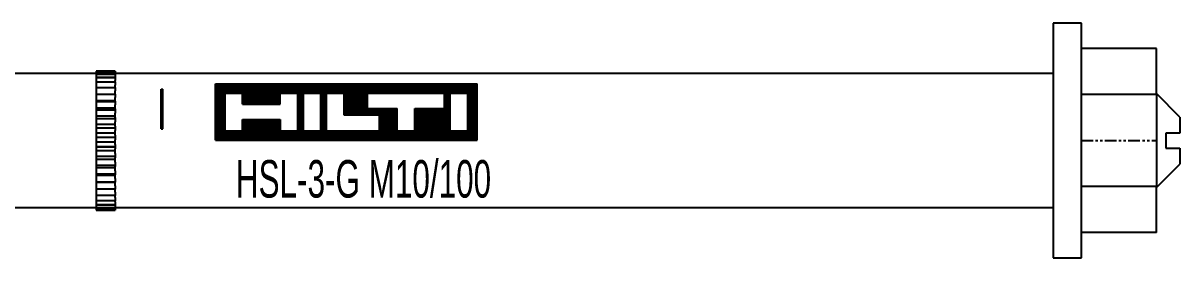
# Model space of a CAD drawing. Header units: millimetres. Extents: x 296 to 4896, y 152 to 3333.
# Drawn here: x 2852.6 to 2975.9, y 1539.6 to 1564.6 of the extents above; entities that cross this region are included whole.
import ezdxf
from ezdxf.enums import TextEntityAlignment as Align

# ---------------------------------------------------------------- set-up
doc = ezdxf.new("R2010")
doc.units = ezdxf.units.MM
doc.linetypes.add('DASHED', pattern=[0.25, 0.15625, -0.09375])
doc.linetypes.add('PHANTOM', pattern=[2.5, 1.25, -0.25, 0.25, -0.25, 0.25, -0.25])
for name, color, linetype in [('1', 1, 'DASHED'), ('10', 1, 'Continuous'), ('150', 7, 'Continuous'), ('3', 4, 'Continuous')]:
    doc.layers.add(name, color=color, linetype=linetype)
doc.styles.get("Standard").update_dxf_attribs({"font": 'arial.ttf'})

# ---------------------------------------------------------------- blocks, each defined once
blk = doc.blocks.new('HSL-3-G M10-100')
at = {"layer": '1', "color": 3, "linetype": 'Continuous'}
for p, q in [((0, 12.5), (-3, 12.5)), ((-3, 12.5), (-3, -12.5)), ((0, 6.25), (0, 12.5)), ((-105, 7.4), (-103, 7.4)), ((-105, 7.15), (-121, 7.15)), ((-103, 7.4), (-105, 7.4)), ((-105, 7.4), (-105, 7.31)), ((-105, 7.31), (-103, 7.31)), ((-105, 7.3), (-105, 7.08)), ((-103, 7.3), (-105, 7.3)), ((-105, 7.08), (-103, 7.08)), ((-103, 7.07), (-105, 7.07)), ((-105, 7.07), (-105, 6.76)), ((-105, 6.73), (-103, 6.73)), ((-103, 6.71), (-105, 6.71)), ((-105, 6.71), (-105, 6.39)), ((-105, 6.39), (-105, 6.24)), ((-105, 6.24), (-103, 6.24)), ((-103, 6.22), (-105, 6.22)), ((-105, 6.22), (-105, 5.89)), ((-103, 7.4), (-103, 7.31)), ((-103, 7.3), (-103, 7.08)), ((-3, 7.15), (-103, 7.15)), ((-103, 7.07), (-103, 6.76)), ((-103, 6.71), (-103, 6.39)), ((-103, 6.24), (-103, 6.39)), ((-103, 6.22), (-103, 5.89)), ((0, -12.5), (0, 6.25)), ((-105, 5.89), (-105, 5.65)), ((-105, 5.65), (-103, 5.65)), ((-103, 5.62), (-105, 5.62)), ((-105, 5.62), (-105, 5.28)), ((-105, 5.28), (-105, 4.94)), ((-105, 4.94), (-103, 4.94)), ((-103, 5.65), (-103, 5.89)), ((-103, 5.62), (-103, 5.28)), ((-103, 4.94), (-103, 5.28)), ((-98.1, 1.24), (-98.1, 5.48)), ((-98.1, 5.48), (-97.9, 5.48)), ((-97.9, 1.24), (-97.9, 5.48)), ((10.5, 2.5), (8, 5)), ((-105, 4.91), (-105, 4.58)), ((-103, 4.91), (-105, 4.91)), ((-105, 4.58), (-105, 4.19)), ((-103, 4.23), (-105, 4.23)), ((-105, 4.19), (-105, 4.15)), ((-105, 4.15), (-103, 4.15)), ((-103, 4.11), (-105, 4.11)), ((-105, 4.11), (-105, 3.79)), ((-105, 3.79), (-105, 3.36)), ((-103, 4.91), (-103, 4.58)), ((-103, 4.19), (-103, 4.58)), ((-103, 4.19), (-103, 4.15)), ((-103, 4.11), (-103, 3.79)), ((-103, 3.36), (-103, 3.79)), ((-103, 3.45), (-105, 3.45)), ((-105, 3.36), (-105, 3.27)), ((-105, 3.27), (-103, 3.27)), ((-105, 3.24), (-105, 2.92)), ((-103, 3.24), (-105, 3.24)), ((-105, 2.92), (-105, 2.47)), ((-103, 2.6), (-105, 2.6)), ((-105, 2.47), (-105, 2.34)), ((-103, 3.36), (-103, 3.27)), ((-103, 3.24), (-103, 2.92)), ((-103, 2.47), (-103, 2.92)), ((-103, 2.47), (-103, 2.34)), ((10.5, 2.5), (10.5, 0.8)), ((-105, 2.34), (-103, 2.34)), ((-103, 2.3), (-105, 2.3)), ((-105, 2.3), (-105, 2.01)), ((-105, 2.01), (-105, 1.53)), ((-103, 1.71), (-105, 1.71)), ((-105, 1.53), (-105, 1.36)), ((-105, 1.36), (-103, 1.36)), ((-103, 1.32), (-105, 1.32)), ((-105, 1.32), (-105, 1.06)), ((-103, 2.3), (-103, 2.01)), ((-103, 1.53), (-103, 2.01)), ((-103, 1.53), (-103, 1.36)), ((-103, 1.32), (-103, 1.06)), ((-98.1, 1.24), (-97.9, 1.24)), ((-105, 1.06), (-105, 0.57)), ((-103, 0.78), (-105, 0.78)), ((-105, 0.57), (-105, 0.36)), ((-105, 0.36), (-103, 0.36)), ((-103, 0.32), (-105, 0.32)), ((-105, 0.32), (-105, 0.08)), ((-105, 0.08), (-105, -0.41)), ((-103, 0.57), (-103, 1.06)), ((-103, 0.57), (-103, 0.36)), ((-103, 0.32), (-103, 0.08)), ((-103, -0.41), (-103, 0.08)), ((10.5, 0.8), (9, 0.8)), ((9, 0.8), (9, -0.8)), ((-103, -0.16), (-105, -0.16)), ((-105, -0.41), (-105, -0.65)), ((-105, -0.65), (-103, -0.65)), ((-103, -0.69), (-105, -0.69)), ((-105, -0.69), (-105, -0.89)), ((-105, -0.89), (-105, -1.38)), ((-103, -1.09), (-105, -1.09)), ((-103, -0.41), (-103, -0.65)), ((-103, -0.69), (-103, -0.89)), ((-103, -1.38), (-103, -0.89)), ((9, -0.8), (10.5, -0.8)), ((10.5, -0.8), (10.5, -2.5)), ((-105, -1.38), (-105, -1.65)), ((-105, -1.65), (-103, -1.65)), ((-105, -1.69), (-105, -1.85)), ((-103, -1.69), (-105, -1.69)), ((-105, -1.85), (-105, -2.32)), ((-103, -2.01), (-105, -2.01)), ((-105, -2.32), (-105, -2.62)), ((-103, -1.38), (-103, -1.65)), ((-103, -1.69), (-103, -1.85)), ((-103, -2.32), (-103, -1.85)), ((-103, -2.32), (-103, -2.62)), ((-105, -2.62), (-103, -2.62)), ((-103, -2.66), (-105, -2.66)), ((-105, -2.66), (-105, -2.77)), ((-105, -2.77), (-105, -3.22)), ((-103, -2.89), (-105, -2.89)), ((-105, -3.22), (-105, -3.53)), ((-105, -3.53), (-103, -3.53)), ((-105, -3.57), (-105, -3.64)), ((-103, -3.57), (-105, -3.57)), ((-105, -3.64), (-105, -4.06)), ((-103, -2.66), (-103, -2.77)), ((-103, -3.22), (-103, -2.77)), ((-103, -3.22), (-103, -3.53)), ((-103, -3.57), (-103, -3.64)), ((-103, -4.06), (-103, -3.64)), ((8, -5), (10.5, -2.5)), ((-103, -3.72), (-105, -3.72)), ((-105, -4.06), (-105, -4.39)), ((-105, -4.39), (-103, -4.39)), ((-105, -4.42), (-105, -4.45)), ((-103, -4.42), (-105, -4.42)), ((-105, -4.45), (-105, -4.82)), ((-103, -4.48), (-105, -4.48)), ((-105, -4.82), (-105, -5.16)), ((-103, -4.06), (-103, -4.39)), ((-103, -4.42), (-103, -4.45)), ((-103, -4.82), (-103, -4.45)), ((-103, -4.82), (-103, -5.16)), ((-105, -5.16), (-103, -5.16)), ((-105, -5.17), (-105, -5.5)), ((-103, -5.19), (-105, -5.19)), ((-105, -5.5), (-105, -5.83)), ((-105, -5.83), (-103, -5.83)), ((-103, -5.86), (-105, -5.86)), ((-105, -5.86), (-105, -6.07)), ((-105, -6.07), (-105, -6.4)), ((-103, -5.5), (-103, -5.17)), ((-103, -5.5), (-103, -5.83)), ((-103, -6.07), (-103, -5.86)), ((-103, -6.07), (-103, -6.4)), ((-121, -7.15), (-105, -7.15)), ((-105, -6.4), (-103, -6.4)), ((-103, -6.42), (-105, -6.42)), ((-105, -6.53), (-105, -6.84)), ((-105, -6.84), (-103, -6.84)), ((-103, -6.86), (-105, -6.86)), ((-105, -6.86), (-105, -7.16)), ((-105, -7.16), (-103, -7.16)), ((-105, -7.17), (-105, -7.35)), ((-103, -7.17), (-105, -7.17)), ((-103, -7.35), (-105, -7.35)), ((-105, -7.35), (-105, -7.4)), ((-105, -7.35), (-103, -7.35)), ((-103, -6.53), (-103, -6.84)), ((-103, -6.86), (-103, -7.16)), ((-103, -7.15), (-3, -7.15)), ((-103, -7.17), (-103, -7.35)), ((-103, -7.35), (-103, -7.4)), ((-105, -7.4), (-103, -7.4)), ((-3, -12.5), (0, -12.5))]:
    blk.add_line(p, q, dxfattribs=at)
for points in [[(-105, 7.4, 0), (-105, 7.4, 0), (-105, 7.4, 0)], [(-103, 7.4, 0), (-103, 7.4, 0), (-103, 7.4, 0)], [(-105, 7.31, 0), (-105, 7.31, 0), (-105, 7.3, 0)], [(-105, 7.08, 0), (-105, 7.08, 0), (-105, 7.07, 0)], [(-105, 6.76, 0), (-105, 6.75, 0), (-105, 6.73, 0)], [(-105, 6.73, 0), (-105, 6.72, 0), (-105, 6.71, 0)], [(-105, 6.24, 0), (-105, 6.23, 0), (-105, 6.22, 0)], [(-103, 7.31, 0), (-103, 7.31, 0), (-103, 7.3, 0)], [(-103, 7.08, 0), (-103, 7.08, 0), (-103, 7.07, 0)], [(-103, 6.73, 0), (-103, 6.75, 0), (-103, 6.76, 0)], [(-103, 6.73, 0), (-103, 6.72, 0), (-103, 6.71, 0)], [(-103, 6.24, 0), (-103, 6.23, 0), (-103, 6.22, 0)], [(-105, 5.65, 0), (-105, 5.63, 0), (-105, 5.62, 0)], [(-105, 4.94, 0), (-105, 4.93, 0), (-105, 4.91, 0)], [(-103, 5.65, 0), (-103, 5.63, 0), (-103, 5.62, 0)], [(-103, 4.94, 0), (-103, 4.93, 0), (-103, 4.91, 0)], [(-98.1, 5.48, 0), (-98.1, 5.47, 0), (-98.1, 5.46, 0), (-98.1, 5.45, 0), (-98.09, 5.45, 0), (-98.09, 5.44, 0), (-98.08, 5.43, 0), (-98.08, 5.43, 0), (-98.07, 5.42, 0), (-98.06, 5.42, 0), (-98.06, 5.41, 0), (-98.05, 5.41, 0), (-98.04, 5.41, 0), (-98.03, 5.4, 0), (-98.02, 5.4, 0), (-98.01, 5.4, 0), (-98, 5.4, 0), (-97.99, 5.4, 0), (-97.98, 5.4, 0), (-97.97, 5.4, 0), (-97.96, 5.41, 0), (-97.95, 5.41, 0), (-97.94, 5.41, 0), (-97.94, 5.42, 0), (-97.93, 5.42, 0), (-97.92, 5.43, 0), (-97.92, 5.43, 0), (-97.91, 5.44, 0), (-97.91, 5.45, 0), (-97.9, 5.45, 0), (-97.9, 5.46, 0), (-97.9, 5.47, 0), (-97.9, 5.48, 0)], [(-105, 4.15, 0), (-105, 4.13, 0), (-105, 4.11, 0)], [(-103, 4.15, 0), (-103, 4.13, 0), (-103, 4.11, 0)], [(-105, 3.27, 0), (-105, 3.25, 0), (-105, 3.24, 0)], [(-103, 3.27, 0), (-103, 3.25, 0), (-103, 3.24, 0)], [(-105, 2.34, 0), (-105, 2.32, 0), (-105, 2.3, 0)], [(-105, 1.36, 0), (-105, 1.34, 0), (-105, 1.32, 0)], [(-103, 2.34, 0), (-103, 2.32, 0), (-103, 2.3, 0)], [(-103, 1.36, 0), (-103, 1.34, 0), (-103, 1.32, 0)], [(-105, 0.36, 0), (-105, 0.34, 0), (-105, 0.32, 0)], [(-103, 0.36, 0), (-103, 0.34, 0), (-103, 0.32, 0)], [(-105, -0.65, 0), (-105, -0.67, 0), (-105, -0.69, 0)], [(-103, -0.65, 0), (-103, -0.67, 0), (-103, -0.69, 0)], [(-105, -1.65, 0), (-105, -1.67, 0), (-105, -1.69, 0)], [(-103, -1.65, 0), (-103, -1.67, 0), (-103, -1.69, 0)], [(-105, -2.62, 0), (-105, -2.64, 0), (-105, -2.66, 0)], [(-105, -3.53, 0), (-105, -3.55, 0), (-105, -3.57, 0)], [(-103, -2.62, 0), (-103, -2.64, 0), (-103, -2.66, 0)], [(-103, -3.53, 0), (-103, -3.55, 0), (-103, -3.57, 0)], [(-105, -4.39, 0), (-105, -4.4, 0), (-105, -4.42, 0)], [(-103, -4.39, 0), (-103, -4.4, 0), (-103, -4.42, 0)], [(-105, -5.16, 0), (-105, -5.17, 0), (-105, -5.19, 0)], [(-105, -5.83, 0), (-105, -5.85, 0), (-105, -5.86, 0)], [(-103, -5.16, 0), (-103, -5.17, 0), (-103, -5.19, 0)], [(-103, -5.83, 0), (-103, -5.85, 0), (-103, -5.86, 0)], [(-105, -6.4, 0), (-105, -6.41, 0), (-105, -6.42, 0)], [(-105, -6.42, 0), (-105, -6.47, 0), (-105, -6.53, 0)], [(-105, -6.84, 0), (-105, -6.85, 0), (-105, -6.86, 0)], [(-105, -7.16, 0), (-105, -7.17, 0), (-105, -7.17, 0)], [(-105, -7.35, 0), (-105, -7.35, 0), (-105, -7.35, 0)], [(-103, -6.4, 0), (-103, -6.41, 0), (-103, -6.42, 0)], [(-103, -6.53, 0), (-103, -6.47, 0), (-103, -6.42, 0)], [(-103, -6.84, 0), (-103, -6.85, 0), (-103, -6.86, 0)], [(-103, -7.16, 0), (-103, -7.17, 0), (-103, -7.17, 0)], [(-103, -7.35, 0), (-103, -7.35, 0), (-103, -7.35, 0)]]:
    blk.add_polyline3d(points, dxfattribs=at)
at = {"layer": '10'}
for p, q in [((-92.28, 0.05), (-92.28, 6.05)), ((-92.28, 6.05), (-64.4, 6.05)), ((-92.23, 6.05), (-92.23, 0.05)), ((-92.13, 0.05), (-92.13, 6.05)), ((-92.03, 6.05), (-92.03, 0.05)), ((-91.93, 0.05), (-91.93, 6.05)), ((-91.83, 6.05), (-91.83, 0.05)), ((-91.73, 0.05), (-91.73, 6.05)), ((-91.63, 6.05), (-91.63, 0.05)), ((-91.53, 0.05), (-91.53, 6.05)), ((-91.43, 6.05), (-91.43, 0.05)), ((-91.33, 0.05), (-91.33, 6.05)), ((-91.28, 1.05), (-91.28, 5.05)), ((-91.28, 5.05), (-89.4, 5.05)), ((-91.23, 6.05), (-91.23, 5.05)), ((-91.13, 5.05), (-91.13, 6.05)), ((-91.03, 6.05), (-91.03, 5.05)), ((-90.93, 5.05), (-90.93, 6.05)), ((-90.83, 6.05), (-90.83, 5.05)), ((-90.73, 5.05), (-90.73, 6.05)), ((-90.63, 6.05), (-90.63, 5.05)), ((-90.53, 5.05), (-90.53, 6.05)), ((-90.43, 6.05), (-90.43, 5.05)), ((-90.33, 5.05), (-90.33, 6.05)), ((-90.23, 6.05), (-90.23, 5.05)), ((-90.13, 5.05), (-90.13, 6.05)), ((-90.03, 6.05), (-90.03, 5.05)), ((-89.93, 5.05), (-89.93, 6.05)), ((-89.83, 6.05), (-89.83, 5.05)), ((-89.73, 5.05), (-89.73, 6.05)), ((-89.63, 6.05), (-89.63, 5.05)), ((-89.53, 5.05), (-89.53, 6.05)), ((-89.43, 6.05), (-89.43, 5.05)), ((-89.4, 3.87), (-89.4, 5.05)), ((-89.33, 3.87), (-89.33, 6.05)), ((-89.23, 6.05), (-89.23, 3.87)), ((-89.13, 3.87), (-89.13, 6.05)), ((-89.03, 6.05), (-89.03, 3.87)), ((-88.93, 3.87), (-88.93, 6.05)), ((-88.83, 6.05), (-88.83, 3.87)), ((-88.73, 3.87), (-88.73, 6.05)), ((-88.63, 6.05), (-88.63, 3.87)), ((-88.53, 3.87), (-88.53, 6.05)), ((-88.43, 6.05), (-88.43, 3.87)), ((-88.33, 3.87), (-88.33, 6.05)), ((-88.23, 6.05), (-88.23, 3.87)), ((-88.13, 3.87), (-88.13, 6.05)), ((-88.03, 6.05), (-88.03, 3.87)), ((-87.93, 3.87), (-87.93, 6.05)), ((-87.83, 6.05), (-87.83, 3.87)), ((-87.73, 3.87), (-87.73, 6.05)), ((-87.63, 6.05), (-87.63, 3.87)), ((-87.53, 3.87), (-87.53, 6.05)), ((-87.43, 6.05), (-87.43, 3.87)), ((-87.33, 3.87), (-87.33, 6.05)), ((-87.23, 6.05), (-87.23, 3.87)), ((-87.13, 3.87), (-87.13, 6.05)), ((-87.03, 6.05), (-87.03, 3.87)), ((-86.93, 3.87), (-86.93, 6.05)), ((-86.83, 6.05), (-86.83, 3.87)), ((-86.73, 3.87), (-86.73, 6.05)), ((-86.63, 6.05), (-86.63, 3.87)), ((-86.53, 3.87), (-86.53, 6.05)), ((-86.43, 6.05), (-86.43, 3.87)), ((-86.33, 3.87), (-86.33, 6.05)), ((-86.23, 6.05), (-86.23, 3.87)), ((-86.13, 3.87), (-86.13, 6.05)), ((-86.03, 6.05), (-86.03, 3.87)), ((-85.93, 3.87), (-85.93, 6.05)), ((-85.83, 6.05), (-85.83, 3.87)), ((-85.73, 3.87), (-85.73, 6.05)), ((-85.63, 6.05), (-85.63, 3.87)), ((-85.53, 3.87), (-85.53, 6.05)), ((-85.43, 6.05), (-85.43, 3.87)), ((-85.4, 5.05), (-83.52, 5.05)), ((-85.4, 3.87), (-85.4, 5.05)), ((-85.33, 5.05), (-85.33, 6.05)), ((-85.23, 6.05), (-85.23, 5.05)), ((-85.13, 5.05), (-85.13, 6.05)), ((-85.03, 6.05), (-85.03, 5.05)), ((-84.93, 5.05), (-84.93, 6.05)), ((-84.83, 6.05), (-84.83, 5.05)), ((-84.73, 5.05), (-84.73, 6.05)), ((-84.63, 6.05), (-84.63, 5.05)), ((-84.53, 5.05), (-84.53, 6.05)), ((-84.43, 6.05), (-84.43, 5.05)), ((-84.33, 5.05), (-84.33, 6.05)), ((-84.23, 6.05), (-84.23, 5.05)), ((-84.13, 5.05), (-84.13, 6.05)), ((-84.03, 6.05), (-84.03, 5.05)), ((-83.93, 5.05), (-83.93, 6.05)), ((-83.83, 6.05), (-83.83, 5.05)), ((-83.73, 5.05), (-83.73, 6.05)), ((-83.63, 6.05), (-83.63, 5.05)), ((-83.53, 5.05), (-83.53, 6.05)), ((-83.52, 1.05), (-83.52, 5.05)), ((-83.43, 6.05), (-83.43, 0.05)), ((-83.33, 0.05), (-83.33, 6.05)), ((-83.23, 6.05), (-83.23, 0.05)), ((-83.13, 0.05), (-83.13, 6.05)), ((-83.03, 6.05), (-83.03, 0.05)), ((-82.93, 5.05), (-82.93, 6.05)), ((-82.93, 5.05), (-81.05, 5.05)), ((-82.93, 1.05), (-82.93, 5.05)), ((-82.83, 6.05), (-82.83, 5.05)), ((-82.73, 5.05), (-82.73, 6.05)), ((-82.63, 6.05), (-82.63, 5.05)), ((-82.53, 5.05), (-82.53, 6.05)), ((-82.43, 6.05), (-82.43, 5.05)), ((-82.33, 5.05), (-82.33, 6.05)), ((-82.23, 6.05), (-82.23, 5.05)), ((-82.13, 5.05), (-82.13, 6.05)), ((-82.03, 6.05), (-82.03, 5.05)), ((-81.93, 5.05), (-81.93, 6.05)), ((-81.83, 6.05), (-81.83, 5.05)), ((-81.73, 5.05), (-81.73, 6.05)), ((-81.63, 6.05), (-81.63, 5.05)), ((-81.53, 5.05), (-81.53, 6.05)), ((-81.43, 6.05), (-81.43, 5.05)), ((-81.33, 5.05), (-81.33, 6.05)), ((-81.23, 6.05), (-81.23, 5.05)), ((-81.13, 5.05), (-81.13, 6.05)), ((-81.05, 1.05), (-81.05, 5.05)), ((-81.03, 6.05), (-81.03, 0.05)), ((-80.93, 0.05), (-80.93, 6.05)), ((-80.83, 6.05), (-80.83, 0.05)), ((-80.73, 0.05), (-80.73, 6.05)), ((-80.63, 6.05), (-80.63, 0.05)), ((-80.53, 0.05), (-80.53, 6.05)), ((-80.46, 5.05), (-78.57, 5.05)), ((-80.46, 1.05), (-80.46, 5.05)), ((-80.43, 6.05), (-80.43, 5.05)), ((-80.33, 5.05), (-80.33, 6.05)), ((-80.23, 6.05), (-80.23, 5.05)), ((-80.13, 5.05), (-80.13, 6.05)), ((-80.03, 6.05), (-80.03, 5.05)), ((-79.93, 5.05), (-79.93, 6.05)), ((-79.83, 6.05), (-79.83, 5.05)), ((-79.73, 5.05), (-79.73, 6.05)), ((-79.63, 6.05), (-79.63, 5.05)), ((-79.53, 5.05), (-79.53, 6.05)), ((-79.43, 6.05), (-79.43, 5.05)), ((-79.33, 5.05), (-79.33, 6.05)), ((-79.23, 6.05), (-79.23, 5.05)), ((-79.13, 5.05), (-79.13, 6.05)), ((-79.03, 6.05), (-79.03, 5.05)), ((-78.93, 5.05), (-78.93, 6.05)), ((-78.83, 6.05), (-78.83, 5.05)), ((-78.73, 5.05), (-78.73, 6.05)), ((-78.63, 6.05), (-78.63, 5.05)), ((-78.57, 2.7), (-78.57, 5.05)), ((-78.53, 2.7), (-78.53, 6.05)), ((-78.43, 6.05), (-78.43, 2.7)), ((-78.33, 2.7), (-78.33, 6.05)), ((-78.23, 6.05), (-78.23, 2.7)), ((-78.13, 2.7), (-78.13, 6.05)), ((-78.03, 6.05), (-78.03, 2.7)), ((-77.93, 2.7), (-77.93, 6.05)), ((-77.83, 6.05), (-77.83, 2.7)), ((-77.73, 2.7), (-77.73, 6.05)), ((-77.63, 6.05), (-77.63, 2.7)), ((-77.53, 2.7), (-77.53, 6.05)), ((-77.43, 6.05), (-77.43, 2.7)), ((-77.33, 2.7), (-77.33, 6.05)), ((-77.23, 6.05), (-77.23, 2.7)), ((-77.13, 2.7), (-77.13, 6.05)), ((-77.03, 6.05), (-77.03, 2.7)), ((-76.93, 2.7), (-76.93, 6.05)), ((-76.83, 6.05), (-76.83, 2.7)), ((-76.73, 2.7), (-76.73, 6.05)), ((-76.63, 6.05), (-76.63, 2.7)), ((-76.53, 2.7), (-76.53, 6.05)), ((-76.43, 6.05), (-76.43, 2.7)), ((-76.33, 2.7), (-76.33, 6.05)), ((-76.23, 6.05), (-76.23, 2.7)), ((-76.13, 2.7), (-76.13, 6.05)), ((-76.1, 5.05), (-67.87, 5.05)), ((-76.1, 3.4), (-76.1, 5.05)), ((-76.03, 6.05), (-76.03, 5.05)), ((-75.93, 5.05), (-75.93, 6.05)), ((-75.83, 6.05), (-75.83, 5.05)), ((-75.73, 5.05), (-75.73, 6.05)), ((-75.63, 6.05), (-75.63, 5.05)), ((-75.53, 5.05), (-75.53, 6.05)), ((-75.43, 6.05), (-75.43, 5.05)), ((-75.33, 5.05), (-75.33, 6.05)), ((-75.23, 6.05), (-75.23, 5.05)), ((-75.13, 5.05), (-75.13, 6.05)), ((-75.03, 6.05), (-75.03, 5.05)), ((-74.93, 5.05), (-74.93, 6.05)), ((-74.83, 6.05), (-74.83, 5.05)), ((-74.73, 5.05), (-74.73, 6.05)), ((-74.63, 6.05), (-74.63, 5.05)), ((-74.53, 5.05), (-74.53, 6.05)), ((-74.43, 6.05), (-74.43, 5.05)), ((-74.33, 5.05), (-74.33, 6.05)), ((-74.23, 6.05), (-74.23, 5.05)), ((-74.13, 5.05), (-74.13, 6.05)), ((-74.03, 6.05), (-74.03, 5.05)), ((-73.93, 5.05), (-73.93, 6.05)), ((-73.83, 6.05), (-73.83, 5.05)), ((-73.73, 5.05), (-73.73, 6.05)), ((-73.63, 6.05), (-73.63, 5.05)), ((-73.53, 5.05), (-73.53, 6.05)), ((-73.43, 6.05), (-73.43, 5.05)), ((-73.33, 5.05), (-73.33, 6.05)), ((-73.23, 6.05), (-73.23, 5.05)), ((-73.13, 5.05), (-73.13, 6.05)), ((-73.03, 6.05), (-73.03, 5.05)), ((-72.93, 5.05), (-72.93, 6.05)), ((-72.83, 6.05), (-72.83, 5.05)), ((-72.73, 5.05), (-72.73, 6.05)), ((-72.63, 6.05), (-72.63, 5.05)), ((-72.53, 5.05), (-72.53, 6.05)), ((-72.43, 6.05), (-72.43, 5.05)), ((-72.33, 5.05), (-72.33, 6.05)), ((-72.23, 6.05), (-72.23, 5.05)), ((-72.13, 5.05), (-72.13, 6.05)), ((-72.03, 6.05), (-72.03, 5.05)), ((-71.93, 5.05), (-71.93, 6.05)), ((-71.83, 6.05), (-71.83, 5.05)), ((-71.73, 5.05), (-71.73, 6.05)), ((-71.63, 6.05), (-71.63, 5.05)), ((-71.53, 5.05), (-71.53, 6.05)), ((-71.43, 6.05), (-71.43, 5.05)), ((-71.33, 5.05), (-71.33, 6.05)), ((-71.23, 6.05), (-71.23, 5.05)), ((-71.13, 5.05), (-71.13, 6.05)), ((-71.03, 6.05), (-71.03, 5.05)), ((-70.93, 5.05), (-70.93, 6.05)), ((-70.83, 6.05), (-70.83, 5.05)), ((-70.73, 5.05), (-70.73, 6.05)), ((-70.63, 6.05), (-70.63, 5.05)), ((-70.53, 5.05), (-70.53, 6.05)), ((-70.43, 6.05), (-70.43, 5.05)), ((-70.33, 5.05), (-70.33, 6.05)), ((-70.23, 6.05), (-70.23, 5.05)), ((-70.13, 5.05), (-70.13, 6.05)), ((-70.03, 6.05), (-70.03, 5.05)), ((-69.93, 5.05), (-69.93, 6.05)), ((-69.83, 6.05), (-69.83, 5.05)), ((-69.73, 5.05), (-69.73, 6.05)), ((-69.63, 6.05), (-69.63, 5.05)), ((-69.53, 5.05), (-69.53, 6.05)), ((-69.43, 6.05), (-69.43, 5.05)), ((-69.33, 5.05), (-69.33, 6.05)), ((-69.23, 6.05), (-69.23, 5.05)), ((-69.13, 5.05), (-69.13, 6.05)), ((-69.03, 6.05), (-69.03, 5.05)), ((-68.93, 5.05), (-68.93, 6.05)), ((-68.83, 6.05), (-68.83, 5.05)), ((-68.73, 5.05), (-68.73, 6.05)), ((-68.63, 6.05), (-68.63, 5.05)), ((-68.53, 5.05), (-68.53, 6.05)), ((-68.43, 6.05), (-68.43, 5.05)), ((-68.33, 5.05), (-68.33, 6.05)), ((-68.23, 6.05), (-68.23, 5.05)), ((-68.13, 5.05), (-68.13, 6.05)), ((-68.03, 6.05), (-68.03, 5.05)), ((-67.93, 5.05), (-67.93, 6.05)), ((-67.87, 3.4), (-67.87, 5.05)), ((-67.83, 6.05), (-67.83, 0.05)), ((-67.73, 0.05), (-67.73, 6.05)), ((-67.63, 6.05), (-67.63, 0.05)), ((-67.53, 0.05), (-67.53, 6.05)), ((-67.43, 6.05), (-67.43, 0.05)), ((-67.33, 0.05), (-67.33, 6.05)), ((-67.28, 5.05), (-65.4, 5.05)), ((-67.28, 1.05), (-67.28, 5.05)), ((-67.23, 6.05), (-67.23, 5.05)), ((-67.13, 5.05), (-67.13, 6.05)), ((-67.03, 6.05), (-67.03, 5.05)), ((-66.93, 5.05), (-66.93, 6.05)), ((-66.83, 6.05), (-66.83, 5.05)), ((-66.73, 5.05), (-66.73, 6.05)), ((-66.63, 6.05), (-66.63, 5.05)), ((-66.53, 5.05), (-66.53, 6.05)), ((-66.43, 6.05), (-66.43, 5.05)), ((-66.33, 5.05), (-66.33, 6.05)), ((-66.23, 6.05), (-66.23, 5.05)), ((-66.13, 5.05), (-66.13, 6.05)), ((-66.03, 6.05), (-66.03, 5.05)), ((-65.93, 5.05), (-65.93, 6.05)), ((-65.83, 6.05), (-65.83, 5.05)), ((-65.73, 5.05), (-65.73, 6.05)), ((-65.63, 6.05), (-65.63, 5.05)), ((-65.53, 5.05), (-65.53, 6.05)), ((-65.43, 6.05), (-65.43, 5.05)), ((-65.4, 1.05), (-65.4, 5.05)), ((-65.33, 0.05), (-65.33, 6.05)), ((-65.23, 6.05), (-65.23, 0.05)), ((-65.13, 0.05), (-65.13, 6.05)), ((-65.03, 6.05), (-65.03, 0.05)), ((-64.93, 0.05), (-64.93, 6.05)), ((-64.83, 6.05), (-64.83, 0.05)), ((-64.73, 0.05), (-64.73, 6.05)), ((-64.63, 6.05), (-64.63, 0.05)), ((-64.53, 0.05), (-64.53, 6.05)), ((-64.43, 6.05), (-64.43, 0.05)), ((-64.4, 0.05), (-64.4, 6.05)), ((-89.4, 3.87), (-85.4, 3.87)), ((-74.81, 2.7), (-78.57, 2.7)), ((-76.1, 3.4), (-72.93, 3.4)), ((-76.03, 3.4), (-76.03, 2.7)), ((-75.93, 2.7), (-75.93, 3.4)), ((-75.83, 3.4), (-75.83, 2.7)), ((-75.73, 2.7), (-75.73, 3.4)), ((-75.63, 3.4), (-75.63, 2.7)), ((-75.53, 2.7), (-75.53, 3.4)), ((-75.43, 3.4), (-75.43, 2.7)), ((-75.33, 2.7), (-75.33, 3.4)), ((-75.23, 3.4), (-75.23, 2.7)), ((-75.13, 2.7), (-75.13, 3.4)), ((-75.03, 3.4), (-75.03, 2.7)), ((-74.93, 2.7), (-74.93, 3.4)), ((-74.83, 3.4), (-74.83, 2.7)), ((-74.81, 1.05), (-74.81, 2.7)), ((-74.73, 0.05), (-74.73, 3.4)), ((-74.63, 3.4), (-74.63, 0.05)), ((-74.53, 0.05), (-74.53, 3.4)), ((-74.43, 3.4), (-74.43, 0.05)), ((-74.33, 0.05), (-74.33, 3.4)), ((-74.23, 3.4), (-74.23, 0.05)), ((-74.13, 0.05), (-74.13, 3.4)), ((-74.03, 3.4), (-74.03, 0.05)), ((-73.93, 0.05), (-73.93, 3.4)), ((-73.83, 3.4), (-73.83, 0.05)), ((-73.73, 0.05), (-73.73, 3.4)), ((-73.63, 3.4), (-73.63, 0.05)), ((-73.53, 0.05), (-73.53, 3.4)), ((-73.43, 3.4), (-73.43, 0.05)), ((-73.33, 0.05), (-73.33, 3.4)), ((-73.23, 3.4), (-73.23, 0.05)), ((-73.13, 0.05), (-73.13, 3.4)), ((-73.03, 3.4), (-73.03, 0.05)), ((-72.93, 1.05), (-72.93, 3.4)), ((-71.05, 1.05), (-71.05, 3.4)), ((-71.05, 3.4), (-67.87, 3.4)), ((-71.03, 3.4), (-71.03, 0.05)), ((-70.93, 0.05), (-70.93, 3.4)), ((-70.83, 3.4), (-70.83, 0.05)), ((-70.73, 0.05), (-70.73, 3.4)), ((-70.63, 3.4), (-70.63, 0.05)), ((-70.53, 0.05), (-70.53, 3.4)), ((-70.43, 3.4), (-70.43, 0.05)), ((-70.33, 0.05), (-70.33, 3.4)), ((-70.23, 3.4), (-70.23, 0.05)), ((-70.13, 0.05), (-70.13, 3.4)), ((-70.03, 3.4), (-70.03, 0.05)), ((-69.93, 0.05), (-69.93, 3.4)), ((-69.83, 3.4), (-69.83, 0.05)), ((-69.73, 0.05), (-69.73, 3.4)), ((-69.63, 3.4), (-69.63, 0.05)), ((-69.53, 0.05), (-69.53, 3.4)), ((-69.43, 3.4), (-69.43, 0.05)), ((-69.33, 0.05), (-69.33, 3.4)), ((-69.23, 3.4), (-69.23, 0.05)), ((-69.13, 0.05), (-69.13, 3.4)), ((-69.03, 3.4), (-69.03, 0.05)), ((-68.93, 0.05), (-68.93, 3.4)), ((-68.83, 3.4), (-68.83, 0.05)), ((-68.73, 0.05), (-68.73, 3.4)), ((-68.63, 3.4), (-68.63, 0.05)), ((-68.53, 0.05), (-68.53, 3.4)), ((-68.43, 3.4), (-68.43, 0.05)), ((-68.33, 0.05), (-68.33, 3.4)), ((-68.23, 3.4), (-68.23, 0.05)), ((-68.13, 0.05), (-68.13, 3.4)), ((-68.03, 3.4), (-68.03, 0.05)), ((-67.93, 0.05), (-67.93, 3.4)), ((-89.4, 1.05), (-89.4, 2.23)), ((-89.4, 2.23), (-85.4, 2.23)), ((-89.33, 0.05), (-89.33, 2.23)), ((-89.23, 2.23), (-89.23, 0.05)), ((-89.13, 0.05), (-89.13, 2.23)), ((-89.03, 2.23), (-89.03, 0.05)), ((-88.93, 0.05), (-88.93, 2.23)), ((-88.83, 2.23), (-88.83, 0.05)), ((-88.73, 0.05), (-88.73, 2.23)), ((-88.63, 2.23), (-88.63, 0.05)), ((-88.53, 0.05), (-88.53, 2.23)), ((-88.43, 2.23), (-88.43, 0.05)), ((-88.33, 0.05), (-88.33, 2.23)), ((-88.23, 2.23), (-88.23, 0.05)), ((-88.13, 0.05), (-88.13, 2.23)), ((-88.03, 2.23), (-88.03, 0.05)), ((-87.93, 0.05), (-87.93, 2.23)), ((-87.83, 2.23), (-87.83, 0.05)), ((-87.73, 0.05), (-87.73, 2.23)), ((-87.63, 2.23), (-87.63, 0.05)), ((-87.53, 0.05), (-87.53, 2.23)), ((-87.43, 2.23), (-87.43, 0.05)), ((-87.33, 0.05), (-87.33, 2.23)), ((-87.23, 2.23), (-87.23, 0.05)), ((-87.13, 0.05), (-87.13, 2.23)), ((-87.03, 2.23), (-87.03, 0.05)), ((-86.93, 0.05), (-86.93, 2.23)), ((-86.83, 2.23), (-86.83, 0.05)), ((-86.73, 0.05), (-86.73, 2.23)), ((-86.63, 2.23), (-86.63, 0.05)), ((-86.53, 0.05), (-86.53, 2.23)), ((-86.43, 2.23), (-86.43, 0.05)), ((-86.33, 0.05), (-86.33, 2.23)), ((-86.23, 2.23), (-86.23, 0.05)), ((-86.13, 0.05), (-86.13, 2.23)), ((-86.03, 2.23), (-86.03, 0.05)), ((-85.93, 0.05), (-85.93, 2.23)), ((-85.83, 2.23), (-85.83, 0.05)), ((-85.73, 0.05), (-85.73, 2.23)), ((-85.63, 2.23), (-85.63, 0.05)), ((-85.53, 0.05), (-85.53, 2.23)), ((-85.43, 2.23), (-85.43, 0.05)), ((-85.4, 2.23), (-85.4, 1.05)), ((-92.28, 0.05), (-64.4, 0.05)), ((-91.28, 1.05), (-89.4, 1.05)), ((-91.23, 1.05), (-91.23, 0.05)), ((-91.13, 0.05), (-91.13, 1.05)), ((-91.03, 1.05), (-91.03, 0.05)), ((-90.93, 0.05), (-90.93, 1.05)), ((-90.83, 1.05), (-90.83, 0.05)), ((-90.73, 0.05), (-90.73, 1.05)), ((-90.63, 1.05), (-90.63, 0.05)), ((-90.53, 0.05), (-90.53, 1.05)), ((-90.43, 1.05), (-90.43, 0.05)), ((-90.33, 0.05), (-90.33, 1.05)), ((-90.23, 1.05), (-90.23, 0.05)), ((-90.13, 0.05), (-90.13, 1.05)), ((-90.03, 1.05), (-90.03, 0.05)), ((-89.93, 0.05), (-89.93, 1.05)), ((-89.83, 1.05), (-89.83, 0.05)), ((-89.73, 0.05), (-89.73, 1.05)), ((-89.63, 1.05), (-89.63, 0.05)), ((-89.53, 0.05), (-89.53, 1.05)), ((-89.43, 1.05), (-89.43, 0.05)), ((-85.4, 1.05), (-83.52, 1.05)), ((-85.33, 0.05), (-85.33, 1.05)), ((-85.23, 1.05), (-85.23, 0.05)), ((-85.13, 0.05), (-85.13, 1.05)), ((-85.03, 1.05), (-85.03, 0.05)), ((-84.93, 0.05), (-84.93, 1.05)), ((-84.83, 1.05), (-84.83, 0.05)), ((-84.73, 0.05), (-84.73, 1.05)), ((-84.63, 1.05), (-84.63, 0.05)), ((-84.53, 0.05), (-84.53, 1.05)), ((-84.43, 1.05), (-84.43, 0.05)), ((-84.33, 0.05), (-84.33, 1.05)), ((-84.23, 1.05), (-84.23, 0.05)), ((-84.13, 0.05), (-84.13, 1.05)), ((-84.03, 1.05), (-84.03, 0.05)), ((-83.93, 0.05), (-83.93, 1.05)), ((-83.83, 1.05), (-83.83, 0.05)), ((-83.73, 0.05), (-83.73, 1.05)), ((-83.63, 1.05), (-83.63, 0.05)), ((-83.53, 0.05), (-83.53, 1.05)), ((-82.93, 0.05), (-82.93, 1.05)), ((-82.93, 1.05), (-81.05, 1.05)), ((-82.83, 1.05), (-82.83, 0.05)), ((-82.73, 0.05), (-82.73, 1.05)), ((-82.63, 1.05), (-82.63, 0.05)), ((-82.53, 0.05), (-82.53, 1.05)), ((-82.43, 1.05), (-82.43, 0.05)), ((-82.33, 0.05), (-82.33, 1.05)), ((-82.23, 1.05), (-82.23, 0.05)), ((-82.13, 0.05), (-82.13, 1.05)), ((-82.03, 1.05), (-82.03, 0.05)), ((-81.93, 0.05), (-81.93, 1.05)), ((-81.83, 1.05), (-81.83, 0.05)), ((-81.73, 0.05), (-81.73, 1.05)), ((-81.63, 1.05), (-81.63, 0.05)), ((-81.53, 0.05), (-81.53, 1.05)), ((-81.43, 1.05), (-81.43, 0.05)), ((-81.33, 0.05), (-81.33, 1.05)), ((-81.23, 1.05), (-81.23, 0.05)), ((-81.13, 0.05), (-81.13, 1.05)), ((-80.46, 1.05), (-74.81, 1.05)), ((-80.43, 1.05), (-80.43, 0.05)), ((-80.33, 0.05), (-80.33, 1.05)), ((-80.23, 1.05), (-80.23, 0.05)), ((-80.13, 0.05), (-80.13, 1.05)), ((-80.03, 1.05), (-80.03, 0.05)), ((-79.93, 0.05), (-79.93, 1.05)), ((-79.83, 1.05), (-79.83, 0.05)), ((-79.73, 0.05), (-79.73, 1.05)), ((-79.63, 1.05), (-79.63, 0.05)), ((-79.53, 0.05), (-79.53, 1.05)), ((-79.43, 1.05), (-79.43, 0.05)), ((-79.33, 0.05), (-79.33, 1.05)), ((-79.23, 1.05), (-79.23, 0.05)), ((-79.13, 0.05), (-79.13, 1.05)), ((-79.03, 1.05), (-79.03, 0.05)), ((-78.93, 0.05), (-78.93, 1.05)), ((-78.83, 1.05), (-78.83, 0.05)), ((-78.73, 0.05), (-78.73, 1.05)), ((-78.63, 1.05), (-78.63, 0.05)), ((-78.53, 0.05), (-78.53, 1.05)), ((-78.43, 1.05), (-78.43, 0.05)), ((-78.33, 0.05), (-78.33, 1.05)), ((-78.23, 1.05), (-78.23, 0.05)), ((-78.13, 0.05), (-78.13, 1.05)), ((-78.03, 1.05), (-78.03, 0.05)), ((-77.93, 0.05), (-77.93, 1.05)), ((-77.83, 1.05), (-77.83, 0.05)), ((-77.73, 0.05), (-77.73, 1.05)), ((-77.63, 1.05), (-77.63, 0.05)), ((-77.53, 0.05), (-77.53, 1.05)), ((-77.43, 1.05), (-77.43, 0.05)), ((-77.33, 0.05), (-77.33, 1.05)), ((-77.23, 1.05), (-77.23, 0.05)), ((-77.13, 0.05), (-77.13, 1.05)), ((-77.03, 1.05), (-77.03, 0.05)), ((-76.93, 0.05), (-76.93, 1.05)), ((-76.83, 1.05), (-76.83, 0.05)), ((-76.73, 0.05), (-76.73, 1.05)), ((-76.63, 1.05), (-76.63, 0.05)), ((-76.53, 0.05), (-76.53, 1.05)), ((-76.43, 1.05), (-76.43, 0.05)), ((-76.33, 0.05), (-76.33, 1.05)), ((-76.23, 1.05), (-76.23, 0.05)), ((-76.13, 0.05), (-76.13, 1.05)), ((-76.03, 1.05), (-76.03, 0.05)), ((-75.93, 0.05), (-75.93, 1.05)), ((-75.83, 1.05), (-75.83, 0.05)), ((-75.73, 0.05), (-75.73, 1.05)), ((-75.63, 1.05), (-75.63, 0.05)), ((-75.53, 0.05), (-75.53, 1.05)), ((-75.43, 1.05), (-75.43, 0.05)), ((-75.33, 0.05), (-75.33, 1.05)), ((-75.23, 1.05), (-75.23, 0.05)), ((-75.13, 0.05), (-75.13, 1.05)), ((-75.03, 1.05), (-75.03, 0.05)), ((-74.93, 0.05), (-74.93, 1.05)), ((-74.83, 1.05), (-74.83, 0.05)), ((-72.93, 0.05), (-72.93, 1.05)), ((-72.93, 1.05), (-71.05, 1.05)), ((-72.83, 1.05), (-72.83, 0.05)), ((-72.73, 0.05), (-72.73, 1.05)), ((-72.63, 1.05), (-72.63, 0.05)), ((-72.53, 0.05), (-72.53, 1.05)), ((-72.43, 1.05), (-72.43, 0.05)), ((-72.33, 0.05), (-72.33, 1.05)), ((-72.23, 1.05), (-72.23, 0.05)), ((-72.13, 0.05), (-72.13, 1.05)), ((-72.03, 1.05), (-72.03, 0.05)), ((-71.93, 0.05), (-71.93, 1.05)), ((-71.83, 1.05), (-71.83, 0.05)), ((-71.73, 0.05), (-71.73, 1.05)), ((-71.63, 1.05), (-71.63, 0.05)), ((-71.53, 0.05), (-71.53, 1.05)), ((-71.43, 1.05), (-71.43, 0.05)), ((-71.33, 0.05), (-71.33, 1.05)), ((-71.23, 1.05), (-71.23, 0.05)), ((-71.13, 0.05), (-71.13, 1.05)), ((-67.28, 1.05), (-65.4, 1.05)), ((-67.23, 1.05), (-67.23, 0.05)), ((-67.13, 0.05), (-67.13, 1.05)), ((-67.03, 1.05), (-67.03, 0.05)), ((-66.93, 0.05), (-66.93, 1.05)), ((-66.83, 1.05), (-66.83, 0.05)), ((-66.73, 0.05), (-66.73, 1.05)), ((-66.63, 1.05), (-66.63, 0.05)), ((-66.53, 0.05), (-66.53, 1.05)), ((-66.43, 1.05), (-66.43, 0.05)), ((-66.33, 0.05), (-66.33, 1.05)), ((-66.23, 1.05), (-66.23, 0.05)), ((-66.13, 0.05), (-66.13, 1.05)), ((-66.03, 1.05), (-66.03, 0.05)), ((-65.93, 0.05), (-65.93, 1.05)), ((-65.83, 1.05), (-65.83, 0.05)), ((-65.73, 0.05), (-65.73, 1.05)), ((-65.63, 1.05), (-65.63, 0.05)), ((-65.53, 0.05), (-65.53, 1.05)), ((-65.43, 1.05), (-65.43, 0.05))]:
    blk.add_line(p, q, dxfattribs=at)
at = {"layer": '150', "color": 15, "linetype": 'Continuous'}
for p, q in [((8, 9.81), (0, 9.81)), ((8, 4.91), (8, 9.81)), ((8, 4.91), (0, 4.91)), ((8, 4.91), (8, -4.91)), ((8, -4.91), (0, -4.91)), ((8, -9.81), (8, -4.91)), ((8, -9.81), (0, -9.81))]:
    blk.add_line(p, q, dxfattribs=at)
at = {"layer": '150', "color": 113, "linetype": 'PHANTOM'}
blk.add_line((0, 0), (8, 0), dxfattribs=at)
at = {"layer": '3', "width": 0.6}
blk.add_text('HSL-3-G M10/100', height=4, dxfattribs=at).set_placement((-76.52, -6.08), align=Align.CENTER)

msp = doc.modelspace()

# ---------------------------------------------------------------- block references
msp.add_blockref('HSL-3-G M10-100', (2965.4, 1552.11))

doc.saveas('drawing.dxf')
